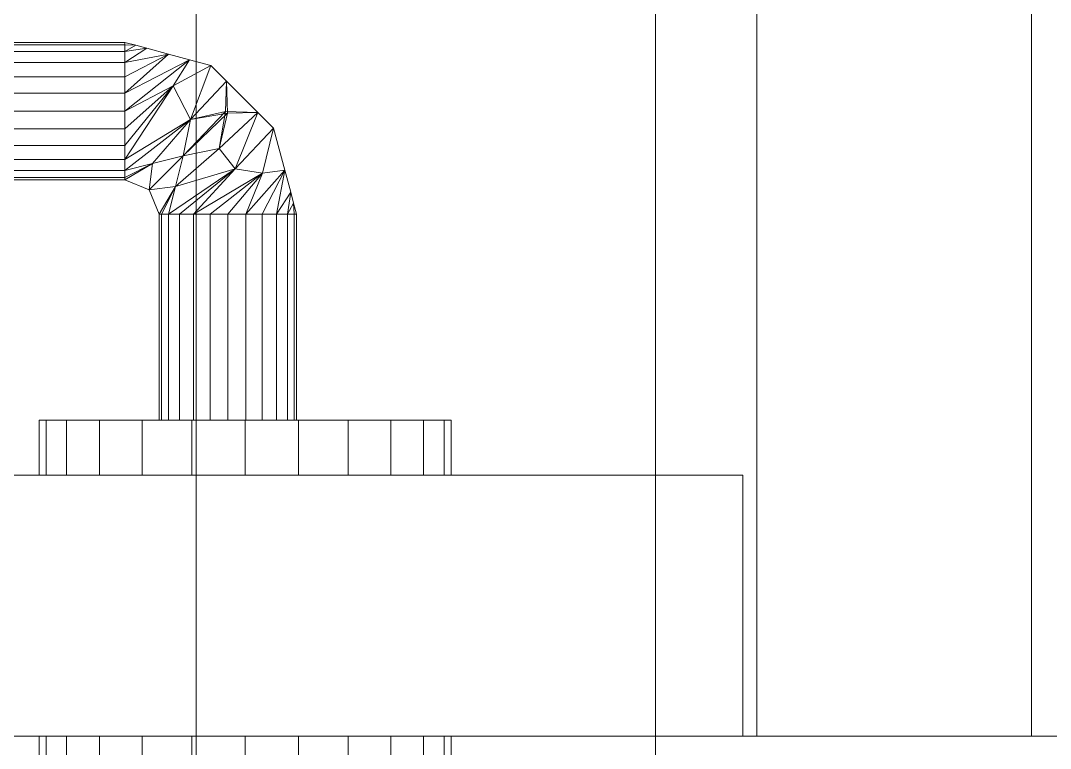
# Model space of a CAD drawing. Header units: metres. Extents: x -150801 to 1016817, y -66838 to 268038.
# Drawn here: x -99129.5 to -98979.6, y 198870.8 to 198976.8 of the extents above; entities that cross this region are included whole.
import ezdxf

# ---------------------------------------------------------------- set-up
doc = ezdxf.new("R2010")
doc.units = ezdxf.units.M
for name, color, linetype, lineweight in [('A-DOOR', 31, 'Continuous', 9), ('A-DOOR-FRAM', 31, 'Continuous', 9), ('A-FLOR', 192, 'Continuous', 9), ('A-WALL', 113, 'Continuous', 9), ('M-HVAC-DUCT', 2, 'Continuous', 9)]:
    doc.layers.add(name, color=color, linetype=linetype, lineweight=lineweight)

# ---------------------------------------------------------------- blocks, each defined once
blk = doc.blocks.new('Doors_IntSgl - 810 x 2110mm-354167-_3D_')
at = {"layer": 'A-DOOR'}
mesh = blk.add_polyface(dxfattribs=at)
corners = [(-260.5, 108, 900), (-261.52, 108, 907.76), (-264.52, 108, 915), (-269.29, 108, 921.21), (-275.5, 108, 925.98), (-282.74, 108, 928.98), (-290.5, 108, 930), (-298.26, 108, 928.98), (-305.5, 108, 925.98), (-311.71, 108, 921.21), (-316.48, 108, 915), (-319.48, 108, 907.76), (-320.5, 108, 900), (-320.5, 100, 900), (-319.48, 100, 907.76), (-316.48, 100, 915), (-311.71, 100, 921.21), (-305.5, 100, 925.98), (-298.26, 100, 928.98), (-290.5, 100, 930), (-282.74, 100, 928.98), (-275.5, 100, 925.98), (-269.29, 100, 921.21), (-264.52, 100, 915), (-261.52, 100, 907.76), (-260.5, 100, 900)]
mesh.append_faces([[corners[k] for k in face] for face in [(13, 14, 11, 12), (0, 1, 24, 25)]], dxfattribs={"vtx1": -1})
mesh.append_faces([[corners[k] for k in face] for face in [(14, 15, 10, 11), (16, 17, 8, 9), (15, 16, 9, 10), (17, 18, 7, 8), (6, 7, 18, 19), (19, 20, 5, 6), (20, 21, 4, 5), (22, 23, 2, 3), (21, 22, 3, 4), (23, 24, 1, 2)]], dxfattribs={"vtx1": -1, "vtx3": -1})
mesh = blk.add_polyface(dxfattribs=at)
corners = [(-320.5, 108, 900), (-319.48, 108, 892.24), (-316.48, 108, 885), (-311.71, 108, 878.79), (-305.5, 108, 874.02), (-298.26, 108, 871.02), (-290.5, 108, 870), (-282.74, 108, 871.02), (-275.5, 108, 874.02), (-269.29, 108, 878.79), (-264.52, 108, 885), (-261.52, 108, 892.24), (-260.5, 108, 900), (-260.5, 100, 900), (-261.52, 100, 892.24), (-264.52, 100, 885), (-269.29, 100, 878.79), (-275.5, 100, 874.02), (-282.74, 100, 871.02), (-290.5, 100, 870), (-298.26, 100, 871.02), (-305.5, 100, 874.02), (-311.71, 100, 878.79), (-316.48, 100, 885), (-319.48, 100, 892.24), (-320.5, 100, 900)]
mesh.append_faces([[corners[k] for k in face] for face in [(13, 14, 11, 12), (0, 1, 24, 25)]], dxfattribs={"vtx1": -1})
mesh.append_faces([[corners[k] for k in face] for face in [(14, 15, 10, 11), (16, 17, 8, 9), (15, 16, 9, 10), (17, 18, 7, 8), (6, 7, 18, 19), (19, 20, 5, 6), (20, 21, 4, 5), (22, 23, 2, 3), (21, 22, 3, 4), (23, 24, 1, 2)]], dxfattribs={"vtx1": -1, "vtx3": -1})
mesh = blk.add_polyface(dxfattribs=at)
corners = [(-363, 100, 2068), (363, 100, 2068), (363, 100, 8), (-363, 100, 8)]
mesh.append_faces([[corners[k] for k in face] for face in [(2, 3, 0, 1)]])
mesh = blk.add_polyface(dxfattribs=at)
corners = [(-363, 62, 8), (-363, 62, 2068), (-363, 100, 2068), (-363, 100, 8)]
mesh.append_faces([[corners[k] for k in face] for face in [(0, 1, 2, 3)]])
mesh = blk.add_polyface(dxfattribs=at)
corners = [(363, 62, 8), (-363, 62, 8), (-363, 100, 8), (363, 100, 8)]
mesh.append_faces([[corners[k] for k in face] for face in [(3, 0, 1, 2)]])
mesh = blk.add_polyface(dxfattribs=at)
corners = [(-363, 62, 2068), (363, 62, 2068), (363, 100, 2068), (-363, 100, 2068)]
mesh.append_faces([[corners[k] for k in face] for face in [(0, 1, 2, 3)]])
mesh = blk.add_polyface(dxfattribs=at)
corners = [(-320.5, 100, 900), (-319.48, 100, 892.24), (-316.48, 100, 885), (-311.71, 100, 878.79), (-305.5, 100, 874.02), (-298.26, 100, 871.02), (-290.5, 100, 870), (-282.74, 100, 871.02), (-275.5, 100, 874.02), (-269.29, 100, 878.79), (-264.52, 100, 885), (-261.52, 100, 892.24), (-260.5, 100, 900), (-261.52, 100, 907.76), (-264.52, 100, 915), (-269.29, 100, 921.21), (-275.5, 100, 925.98), (-282.74, 100, 928.98), (-290.5, 100, 930), (-298.26, 100, 928.98), (-305.5, 100, 925.98), (-311.71, 100, 921.21), (-316.48, 100, 915), (-319.48, 100, 907.76)]
mesh.append_faces([[corners[k] for k in face] for face in [(13, 11, 12)]], dxfattribs={"vtx0": -1})
mesh.append_faces([[corners[k] for k in face] for face in [(6, 19, 4, 5), (15, 11, 13, 14), (19, 6, 18)]], dxfattribs={"vtx0": -1, "vtx1": -1})
mesh.append_faces([[corners[k] for k in face] for face in [(18, 6, 15, 17)]], dxfattribs={"vtx0": -1, "vtx1": -1, "vtx2": -1})
mesh.append_faces([[corners[k] for k in face] for face in [(15, 6, 9, 11)]], dxfattribs={"vtx0": -1, "vtx1": -1, "vtx2": -1, "vtx3": -1})
mesh.append_faces([[corners[k] for k in face] for face in [(21, 22, 19, 20)]], dxfattribs={"vtx1": -1})
mesh.append_faces([[corners[k] for k in face] for face in [(22, 23, 4, 19)]], dxfattribs={"vtx1": -1, "vtx2": -1, "vtx3": -1})
mesh.append_faces([[corners[k] for k in face] for face in [(9, 10, 11), (2, 3, 4, 1), (15, 16, 17)]], dxfattribs={"vtx2": -1})
mesh.append_faces([[corners[k] for k in face] for face in [(23, 0, 1, 4)]], dxfattribs={"vtx2": -1, "vtx3": -1})
mesh.append_faces([[corners[k] for k in face] for face in [(6, 7, 8, 9)]], dxfattribs={"vtx3": -1})
mesh = blk.add_polyface(dxfattribs=at)
corners = [(-363, 62, 2068), (-363, 62, 8), (363, 62, 8), (363, 62, 2068)]
mesh.append_faces([[corners[k] for k in face] for face in [(3, 0, 1, 2)]])
mesh = blk.add_polyface(dxfattribs=at)
corners = [(-320.5, 62, 900), (-319.48, 62, 907.76), (-316.48, 62, 915), (-311.71, 62, 921.21), (-305.5, 62, 925.98), (-298.26, 62, 928.98), (-290.5, 62, 930), (-282.74, 62, 928.98), (-275.5, 62, 925.98), (-269.29, 62, 921.21), (-264.52, 62, 915), (-261.52, 62, 907.76), (-260.5, 62, 900), (-261.52, 62, 892.24), (-264.52, 62, 885), (-269.29, 62, 878.79), (-275.5, 62, 874.02), (-282.74, 62, 871.02), (-290.5, 62, 870), (-298.26, 62, 871.02), (-305.5, 62, 874.02), (-311.71, 62, 878.79), (-316.48, 62, 885), (-319.48, 62, 892.24)]
mesh.append_faces([[corners[k] for k in face] for face in [(5, 2, 3, 4)]], dxfattribs={"vtx0": -1})
mesh.append_faces([[corners[k] for k in face] for face in [(20, 5, 18, 19), (11, 13, 9, 10), (6, 18, 5)]], dxfattribs={"vtx0": -1, "vtx1": -1})
mesh.append_faces([[corners[k] for k in face] for face in [(9, 15, 18, 6)]], dxfattribs={"vtx0": -1, "vtx1": -1, "vtx2": -1, "vtx3": -1})
mesh.append_faces([[corners[k] for k in face] for face in [(20, 1, 2, 5)]], dxfattribs={"vtx0": -1, "vtx2": -1, "vtx3": -1})
mesh.append_faces([[corners[k] for k in face] for face in [(12, 13, 11)]], dxfattribs={"vtx1": -1})
mesh.append_faces([[corners[k] for k in face] for face in [(16, 17, 18, 15), (7, 8, 9, 6)]], dxfattribs={"vtx2": -1})
mesh.append_faces([[corners[k] for k in face] for face in [(13, 14, 15, 9), (23, 0, 1, 20)]], dxfattribs={"vtx2": -1, "vtx3": -1})
mesh.append_faces([[corners[k] for k in face] for face in [(20, 21, 22, 23)]], dxfattribs={"vtx3": -1})
mesh = blk.add_polyface(dxfattribs=at)
corners = [(-260.5, 54, 900), (-260.5, 62, 900), (-261.52, 62, 907.76), (-264.52, 62, 915), (-269.29, 62, 921.21), (-275.5, 62, 925.98), (-282.74, 62, 928.98), (-290.5, 62, 930), (-298.26, 62, 928.98), (-305.5, 62, 925.98), (-311.71, 62, 921.21), (-316.48, 62, 915), (-319.48, 62, 907.76), (-320.5, 62, 900), (-320.5, 54, 900), (-319.48, 54, 907.76), (-316.48, 54, 915), (-311.71, 54, 921.21), (-305.5, 54, 925.98), (-298.26, 54, 928.98), (-290.5, 54, 930), (-282.74, 54, 928.98), (-275.5, 54, 925.98), (-269.29, 54, 921.21), (-264.52, 54, 915), (-261.52, 54, 907.76)]
mesh.append_faces([[corners[k] for k in face] for face in [(15, 12, 13, 14), (2, 25, 0, 1)]], dxfattribs={"vtx0": -1})
mesh.append_faces([[corners[k] for k in face] for face in [(16, 11, 12, 15), (18, 9, 10, 17), (17, 10, 11, 16), (19, 8, 9, 18), (8, 19, 20, 7), (21, 6, 7, 20), (22, 5, 6, 21), (24, 3, 4, 23), (23, 4, 5, 22), (25, 2, 3, 24)]], dxfattribs={"vtx0": -1, "vtx2": -1})
mesh = blk.add_polyface(dxfattribs=at)
corners = [(-320.5, 54, 900), (-320.5, 62, 900), (-319.48, 62, 892.24), (-316.48, 62, 885), (-311.71, 62, 878.79), (-305.5, 62, 874.02), (-298.26, 62, 871.02), (-290.5, 62, 870), (-282.74, 62, 871.02), (-275.5, 62, 874.02), (-269.29, 62, 878.79), (-264.52, 62, 885), (-261.52, 62, 892.24), (-260.5, 62, 900), (-260.5, 54, 900), (-261.52, 54, 892.24), (-264.52, 54, 885), (-269.29, 54, 878.79), (-275.5, 54, 874.02), (-282.74, 54, 871.02), (-290.5, 54, 870), (-298.26, 54, 871.02), (-305.5, 54, 874.02), (-311.71, 54, 878.79), (-316.48, 54, 885), (-319.48, 54, 892.24)]
mesh.append_faces([[corners[k] for k in face] for face in [(15, 12, 13, 14), (2, 25, 0, 1)]], dxfattribs={"vtx0": -1})
mesh.append_faces([[corners[k] for k in face] for face in [(16, 11, 12, 15), (18, 9, 10, 17), (17, 10, 11, 16), (19, 8, 9, 18), (8, 19, 20, 7), (21, 6, 7, 20), (22, 5, 6, 21), (24, 3, 4, 23), (23, 4, 5, 22), (25, 2, 3, 24)]], dxfattribs={"vtx0": -1, "vtx2": -1})
mesh = blk.add_polyface(dxfattribs=at)
corners = [(-320.5, 54, 900), (-319.48, 54, 892.24), (-316.48, 54, 885), (-311.71, 54, 878.79), (-305.5, 54, 874.02), (-298.26, 54, 871.02), (-290.5, 54, 870), (-282.74, 54, 871.02), (-275.5, 54, 874.02), (-269.29, 54, 878.79), (-264.52, 54, 885), (-261.52, 54, 892.24), (-260.5, 54, 900), (-261.52, 54, 907.76), (-264.52, 54, 915), (-269.29, 54, 921.21), (-275.5, 54, 925.98), (-282.74, 54, 928.98), (-290.5, 54, 930), (-298.26, 54, 928.98), (-305.5, 54, 925.98), (-311.71, 54, 921.21), (-316.48, 54, 915), (-319.48, 54, 907.76)]
mesh.append_faces([[corners[k] for k in face] for face in [(4, 1, 2, 3)]], dxfattribs={"vtx0": -1})
mesh.append_faces([[corners[k] for k in face] for face in [(6, 19, 4, 5)]], dxfattribs={"vtx0": -1, "vtx1": -1})
mesh.append_faces([[corners[k] for k in face] for face in [(9, 15, 6, 8)]], dxfattribs={"vtx0": -1, "vtx1": -1, "vtx2": -1})
mesh.append_faces([[corners[k] for k in face] for face in [(6, 15, 18, 19), (4, 19, 22, 23)]], dxfattribs={"vtx0": -1, "vtx1": -1, "vtx3": -1})
mesh.append_faces([[corners[k] for k in face] for face in [(11, 12, 13), (6, 7, 8)]], dxfattribs={"vtx2": -1})
mesh.append_faces([[corners[k] for k in face] for face in [(13, 14, 15, 11), (9, 10, 11, 15), (23, 0, 1, 4)]], dxfattribs={"vtx2": -1, "vtx3": -1})
mesh.append_faces([[corners[k] for k in face] for face in [(15, 16, 17, 18), (19, 20, 21, 22)]], dxfattribs={"vtx3": -1})
mesh = blk.add_polyface(dxfattribs=at)
corners = [(-298, 54, 900), (-297.66, 54, 902.59), (-296.66, 54, 905), (-295.07, 54, 907.07), (-293, 54, 908.66), (-290.59, 54, 909.66), (-288, 54, 910), (-285.41, 54, 909.66), (-283, 54, 908.66), (-280.93, 54, 907.07), (-279.34, 54, 905), (-278.34, 54, 902.59), (-278, 54, 900), (-278.34, 54, 897.41), (-279.34, 54, 895), (-280.93, 54, 892.93), (-283, 54, 891.34), (-285.41, 54, 890.34), (-288, 54, 890), (-290.59, 54, 890.34), (-293, 54, 891.34), (-295.07, 54, 892.93), (-296.66, 54, 895), (-297.66, 54, 897.41)]
mesh.append_faces([[corners[k] for k in face] for face in [(21, 19, 20), (7, 5, 6), (1, 23, 0)]], dxfattribs={"vtx0": -1})
mesh.append_faces([[corners[k] for k in face] for face in [(19, 3, 13, 14), (19, 23, 1, 2)]], dxfattribs={"vtx0": -1, "vtx1": -1, "vtx3": -1})
mesh.append_faces([[corners[k] for k in face] for face in [(3, 9, 10)]], dxfattribs={"vtx0": -1, "vtx2": -1})
mesh.append_faces([[corners[k] for k in face] for face in [(10, 12, 13, 3)]], dxfattribs={"vtx0": -1, "vtx2": -1, "vtx3": -1})
mesh.append_faces([[corners[k] for k in face] for face in [(11, 12, 10)]], dxfattribs={"vtx1": -1})
mesh.append_faces([[corners[k] for k in face] for face in [(22, 23, 19, 21), (15, 16, 19, 14), (2, 3, 19)]], dxfattribs={"vtx1": -1, "vtx2": -1})
mesh.append_faces([[corners[k] for k in face] for face in [(3, 4, 8, 9), (4, 5, 7, 8)]], dxfattribs={"vtx1": -1, "vtx3": -1})
mesh.append_faces([[corners[k] for k in face] for face in [(17, 18, 19, 16)]], dxfattribs={"vtx2": -1})
mesh = blk.add_polyface(dxfattribs=at)
corners = [(-278, 54, 900), (-278, 24, 900), (-278.34, 24, 897.41), (-279.34, 24, 895), (-280.93, 24, 892.93), (-283, 24, 891.34), (-285.41, 24, 890.34), (-288, 24, 890), (-290.59, 24, 890.34), (-293, 24, 891.34), (-295.07, 24, 892.93), (-296.66, 24, 895), (-297.66, 24, 897.41), (-298, 24, 900), (-298, 54, 900), (-297.66, 54, 897.41), (-296.66, 54, 895), (-295.07, 54, 892.93), (-293, 54, 891.34), (-290.59, 54, 890.34), (-288, 54, 890), (-285.41, 54, 890.34), (-283, 54, 891.34), (-280.93, 54, 892.93), (-279.34, 54, 895), (-278.34, 54, 897.41)]
mesh.append_faces([[corners[k] for k in face] for face in [(1, 2, 25, 0)]], dxfattribs={"vtx1": -1})
mesh.append_faces([[corners[k] for k in face] for face in [(11, 12, 15, 16), (9, 10, 17, 18), (10, 11, 16, 17), (8, 9, 18, 19), (19, 20, 7, 8), (5, 6, 21, 22), (4, 5, 22, 23), (2, 3, 24, 25), (3, 4, 23, 24), (20, 21, 6, 7)]], dxfattribs={"vtx1": -1, "vtx3": -1})
mesh.append_faces([[corners[k] for k in face] for face in [(12, 13, 14, 15)]], dxfattribs={"vtx3": -1})
mesh = blk.add_polyface(dxfattribs=at)
corners = [(-298, 54, 900), (-298, 24, 900), (-297.66, 24, 902.59), (-296.66, 24, 905), (-295.07, 24, 907.07), (-293, 24, 908.66), (-290.59, 24, 909.66), (-288, 24, 910), (-285.41, 24, 909.66), (-283, 24, 908.66), (-280.93, 24, 907.07), (-279.34, 24, 905), (-278.34, 24, 902.59), (-278, 24, 900), (-278, 54, 900), (-278.34, 54, 902.59), (-279.34, 54, 905), (-280.93, 54, 907.07), (-283, 54, 908.66), (-285.41, 54, 909.66), (-288, 54, 910), (-290.59, 54, 909.66), (-293, 54, 908.66), (-295.07, 54, 907.07), (-296.66, 54, 905), (-297.66, 54, 902.59)]
mesh.append_faces([[corners[k] for k in face] for face in [(1, 2, 25, 0)]], dxfattribs={"vtx1": -1})
mesh.append_faces([[corners[k] for k in face] for face in [(11, 12, 15, 16), (9, 10, 17, 18), (10, 11, 16, 17), (8, 9, 18, 19), (19, 20, 7, 8), (5, 6, 21, 22), (4, 5, 22, 23), (2, 3, 24, 25), (3, 4, 23, 24), (20, 21, 6, 7)]], dxfattribs={"vtx1": -1, "vtx3": -1})
mesh.append_faces([[corners[k] for k in face] for face in [(12, 13, 14, 15)]], dxfattribs={"vtx3": -1})
mesh = blk.add_polyface(dxfattribs=at)
corners = [(-273, 19, 900), (-273, 18.66, 897.41), (-273, 17.66, 895), (-273, 16.07, 892.93), (-273, 14, 891.34), (-273, 11.59, 890.34), (-273, 9, 890), (-273, 6.41, 890.34), (-273, 4, 891.34), (-273, 1.93, 892.93), (-273, 0.34, 895), (-273, -0.66, 897.41), (-273, -1, 900), (-285.5, 2.35, 900), (-294.65, 11.5, 900), (-298, 24, 900), (-297.66, 24, 897.41), (-296.66, 24, 895), (-295.07, 24, 892.93), (-293, 24, 891.34), (-290.59, 24, 890.34), (-288, 24, 890), (-285.41, 24, 890.34), (-283, 24, 891.34), (-280.93, 24, 892.93), (-279.34, 24, 895), (-278.34, 24, 897.41), (-278, 24, 900), (-276.54, 20.46, 900), (-279.37, 0.71, 900), (-296.29, 17.63, 900), (-276.18, -0.15, 900), (-297.15, 20.82, 900), (-274.59, -0.57, 900), (-297.57, 22.41, 900), (-290.08, 6.92, 900), (-282.54, 10.25, 890.15), (-286.75, 14.46, 890.15), (-295.47, 14.57, 900), (-280.01, 5.33, 891.31), (-289.04, 17.42, 890.28), (-293.03, 18.04, 891.92), (-277.02, 16.62, 892.49), (-280.38, 19.98, 892.49), (-281.5, 15.5, 890.45), (-287.92, 9.33, 891.94), (-282.43, 1.53, 900), (-287.79, 4.64, 900), (-292.36, 9.21, 900)]
mesh.append_faces([[corners[k] for k in face] for face in [(17, 34, 16), (18, 32, 17), (20, 30, 19), (2, 42, 1), (11, 33, 10), (4, 39, 3), (29, 9, 31), (47, 36, 13), (32, 18, 30), (5, 39, 4), (14, 40, 48)]], dxfattribs={"vtx0": -1, "vtx1": -1})
mesh.append_faces([[corners[k] for k in face] for face in [(30, 20, 41), (43, 37, 40), (41, 40, 14), (44, 36, 45), (36, 39, 13), (40, 41, 23), (25, 43, 40), (44, 45, 37), (44, 43, 28), (45, 48, 37), (36, 47, 45), (44, 37, 43), (39, 6, 46), (44, 42, 36), (37, 48, 40), (36, 42, 2), (36, 3, 39), (42, 44, 28)]], dxfattribs={"vtx0": -1, "vtx1": -1, "vtx2": -1})
mesh.append_faces([[corners[k] for k in face] for face in [(42, 28, 0), (7, 29, 46), (46, 6, 7), (42, 0, 1), (10, 33, 31), (36, 2, 3), (17, 32, 34), (39, 5, 6), (40, 24, 25), (43, 25, 26), (43, 27, 28)]], dxfattribs={"vtx0": -1, "vtx2": -1})
mesh.append_faces([[corners[k] for k in face] for face in [(45, 47, 35, 48)]], dxfattribs={"vtx0": -1, "vtx3": -1})
mesh.append_faces([[corners[k] for k in face] for face in [(12, 33, 11)]], dxfattribs={"vtx1": -1})
mesh.append_faces([[corners[k] for k in face] for face in [(38, 30, 41, 14), (18, 19, 30), (22, 23, 41), (20, 21, 41), (21, 22, 41), (23, 24, 40), (7, 8, 29), (8, 9, 29), (46, 13, 39), (9, 10, 31), (26, 27, 43)]], dxfattribs={"vtx1": -1, "vtx2": -1})
mesh.append_faces([[corners[k] for k in face] for face in [(34, 15, 16)]], dxfattribs={"vtx2": -1})
mesh = blk.add_polyface(dxfattribs=at)
corners = [(-273, -1, 900), (-273, -0.66, 902.59), (-273, 0.34, 905), (-273, 1.93, 907.07), (-273, 4, 908.66), (-273, 6.41, 909.66), (-273, 9, 910), (-273, 11.59, 909.66), (-273, 14, 908.66), (-273, 16.07, 907.07), (-273, 17.66, 905), (-273, 18.66, 902.59), (-273, 19, 900), (-276.54, 20.46, 900), (-278, 24, 900), (-278.34, 24, 902.59), (-279.34, 24, 905), (-280.93, 24, 907.07), (-283, 24, 908.66), (-285.41, 24, 909.66), (-288, 24, 910), (-290.59, 24, 909.66), (-293, 24, 908.66), (-295.07, 24, 907.07), (-296.66, 24, 905), (-297.66, 24, 902.59), (-298, 24, 900), (-294.65, 11.5, 900), (-285.5, 2.35, 900), (-296.29, 17.63, 900), (-279.37, 0.71, 900), (-297.15, 20.82, 900), (-276.18, -0.15, 900), (-297.57, 22.41, 900), (-274.59, -0.57, 900), (-290.08, 6.92, 900), (-286.75, 14.46, 909.85), (-282.54, 10.25, 909.85), (-295.47, 14.57, 900), (-280.01, 5.33, 908.69), (-289.04, 17.42, 909.72), (-293.03, 18.04, 908.08), (-280.38, 19.98, 907.51), (-277.02, 16.62, 907.51), (-281.5, 15.5, 909.55), (-287.67, 9.08, 908.06), (-282.43, 1.53, 900), (-292.36, 9.21, 900), (-287.79, 4.64, 900)]
mesh.append_faces([[corners[k] for k in face] for face in [(16, 42, 15), (21, 41, 20), (11, 43, 10), (32, 3, 30), (8, 39, 7), (19, 41, 18), (30, 5, 46), (3, 32, 2), (25, 33, 24)]], dxfattribs={"vtx0": -1, "vtx1": -1})
mesh.append_faces([[corners[k] for k in face] for face in [(44, 42, 36), (42, 40, 36), (43, 37, 10), (40, 42, 16), (44, 36, 45), (44, 43, 13), (37, 44, 45), (39, 37, 28), (29, 41, 21), (37, 43, 44), (42, 44, 13), (37, 45, 48), (36, 47, 45), (47, 36, 40), (39, 46, 6), (37, 39, 9), (40, 41, 27), (41, 40, 18)]], dxfattribs={"vtx0": -1, "vtx1": -1, "vtx2": -1})
mesh.append_faces([[corners[k] for k in face] for face in [(43, 12, 13), (39, 28, 46), (29, 21, 22), (46, 5, 6), (42, 14, 15), (2, 32, 34), (24, 33, 31), (39, 6, 7), (30, 3, 4), (34, 1, 2), (40, 17, 18), (42, 13, 14)]], dxfattribs={"vtx0": -1, "vtx2": -1})
mesh.append_faces([[corners[k] for k in face] for face in [(41, 29, 38, 27), (45, 47, 35, 48)]], dxfattribs={"vtx0": -1, "vtx3": -1})
mesh.append_faces([[corners[k] for k in face] for face in [(16, 17, 40), (11, 12, 43), (31, 29, 23), (48, 28, 37), (22, 23, 29), (27, 47, 40), (9, 10, 37), (23, 24, 31), (8, 9, 39), (4, 5, 30), (19, 20, 41)]], dxfattribs={"vtx1": -1, "vtx2": -1})
mesh.append_faces([[corners[k] for k in face] for face in [(25, 26, 33), (34, 0, 1)]], dxfattribs={"vtx2": -1})
mesh = blk.add_polyface(dxfattribs=at)
corners = [(-273, 19, 900), (-168, 19, 900), (-168, 18.66, 897.41), (-168, 17.66, 895), (-168, 16.07, 892.93), (-168, 14, 891.34), (-168, 11.59, 890.34), (-168, 9, 890), (-168, 6.41, 890.34), (-168, 4, 891.34), (-168, 1.93, 892.93), (-168, 0.34, 895), (-168, -0.66, 897.41), (-168, -1, 900), (-273, -1, 900), (-273, -0.66, 897.41), (-273, 0.34, 895), (-273, 1.93, 892.93), (-273, 4, 891.34), (-273, 6.41, 890.34), (-273, 9, 890), (-273, 11.59, 890.34), (-273, 14, 891.34), (-273, 16.07, 892.93), (-273, 17.66, 895), (-273, 18.66, 897.41)]
mesh.append_faces([[corners[k] for k in face] for face in [(1, 2, 25, 0)]], dxfattribs={"vtx1": -1})
mesh.append_faces([[corners[k] for k in face] for face in [(11, 12, 15, 16), (9, 10, 17, 18), (10, 11, 16, 17), (8, 9, 18, 19), (19, 20, 7, 8), (5, 6, 21, 22), (4, 5, 22, 23), (3, 4, 23, 24), (2, 3, 24, 25), (20, 21, 6, 7)]], dxfattribs={"vtx1": -1, "vtx3": -1})
mesh.append_faces([[corners[k] for k in face] for face in [(12, 13, 14, 15)]], dxfattribs={"vtx3": -1})
mesh = blk.add_polyface(dxfattribs=at)
corners = [(-273, -1, 900), (-168, -1, 900), (-168, -0.66, 902.59), (-168, 0.34, 905), (-168, 1.93, 907.07), (-168, 4, 908.66), (-168, 6.41, 909.66), (-168, 9, 910), (-168, 11.59, 909.66), (-168, 14, 908.66), (-168, 16.07, 907.07), (-168, 17.66, 905), (-168, 18.66, 902.59), (-168, 19, 900), (-273, 19, 900), (-273, 18.66, 902.59), (-273, 17.66, 905), (-273, 16.07, 907.07), (-273, 14, 908.66), (-273, 11.59, 909.66), (-273, 9, 910), (-273, 6.41, 909.66), (-273, 4, 908.66), (-273, 1.93, 907.07), (-273, 0.34, 905), (-273, -0.66, 902.59)]
mesh.append_faces([[corners[k] for k in face] for face in [(1, 2, 25, 0)]], dxfattribs={"vtx1": -1})
mesh.append_faces([[corners[k] for k in face] for face in [(11, 12, 15, 16), (9, 10, 17, 18), (10, 11, 16, 17), (8, 9, 18, 19), (19, 20, 7, 8), (5, 6, 21, 22), (4, 5, 22, 23), (2, 3, 24, 25), (3, 4, 23, 24), (20, 21, 6, 7)]], dxfattribs={"vtx1": -1, "vtx3": -1})
mesh.append_faces([[corners[k] for k in face] for face in [(12, 13, 14, 15)]], dxfattribs={"vtx3": -1})
at = {"layer": 'A-DOOR-FRAM'}
mesh = blk.add_polyface(dxfattribs=at)
corners = [(-365, -100), (-405, -100), (-405, 100), (-365, 100)]
mesh.append_faces([[corners[k] for k in face] for face in [(0, 1, 2, 3)]])
mesh = blk.add_polyface(dxfattribs=at)
corners = [(-405, 100), (-405, -100), (-405, -100, 2110), (-405, 100, 2110)]
mesh.append_faces([[corners[k] for k in face] for face in [(0, 1, 2, 3)]])
mesh = blk.add_polyface(dxfattribs=at)
corners = [(-365, 100), (-405, 100), (-405, 100, 2110), (-365, 100, 2070)]
mesh.append_faces([[corners[k] for k in face] for face in [(3, 0, 1, 2)]])
mesh = blk.add_polyface(dxfattribs=at)
corners = [(-405, 100, 2110), (-405, -100, 2110), (405, -100, 2110), (405, 100, 2110)]
mesh.append_faces([[corners[k] for k in face] for face in [(3, 0, 1, 2)]])
mesh = blk.add_polyface(dxfattribs=at)
corners = [(-365, 100, 2070), (-405, 100, 2110), (405, 100, 2110), (365, 100, 2070)]
mesh.append_faces([[corners[k] for k in face] for face in [(3, 0, 1, 2)]])
mesh = blk.add_polyface(dxfattribs=at)
corners = [(-365, -100), (-365, 100), (-365, 100, 2070), (-365, -100, 2070)]
mesh.append_faces([[corners[k] for k in face] for face in [(0, 1, 2, 3)]])
mesh = blk.add_polyface(dxfattribs=at)
corners = [(-365, -100, 2070), (-365, 100, 2070), (365, 100, 2070), (365, -100, 2070)]
mesh.append_faces([[corners[k] for k in face] for face in [(0, 1, 2, 3)]])

msp = doc.modelspace()

# ---------------------------------------------------------------- block references
at = {"layer": 'A-DOOR-FRAM', "rotation": 180}
msp.add_blockref('Doors_IntSgl - 810 x 2110mm-354167-_3D_', (-99387.36, 198972.61, 1290000), dxfattribs=at)

# ---------------------------------------------------------------- meshes
at = {"layer": 'A-FLOR'}
mesh = msp.add_polyface(dxfattribs=at)
corners = [(-123269.86, 198872.61, 1289530), (-123269.86, 204072.61, 1289530), (-93069.86, 204072.61, 1289530), (-93069.86, 198872.61, 1289530)]
mesh.append_faces([[corners[k] for k in face] for face in [(2, 3, 0, 1)]])
mesh = msp.add_polyface(dxfattribs=at)
corners = [(-123269.86, 198872.61, 1290000), (-93069.86, 198872.61, 1290000), (-93069.86, 204072.61, 1290000), (-123269.86, 204072.61, 1290000)]
mesh.append_faces([[corners[k] for k in face] for face in [(2, 3, 0, 1)]])
mesh = msp.add_polyface(dxfattribs=at)
corners = [(-76116.08, 148250.66, 1289530), (-81576.8, 148250.66, 1289530), (-81576.8, 150553.99, 1289530), (-69681.07, 162449.71, 1289530), (-69681.07, 163346.29, 1289530), (-71771.07, 163346.29, 1289530), (-71771.07, 161056.29, 1289530), (-77261.07, 161056.29, 1289530), (-77261.07, 169356.29, 1289530), (-71771.07, 169356.29, 1289530), (-71771.07, 167146.29, 1289530), (-69681.07, 167146.29, 1289530), (-69681.07, 188191.45, 1289530), (-72966.03, 191476.41, 1289530), (-142138.1, 191476.41, 1289530), (-145311.5, 188303.01, 1289530), (-145311.5, 172770.64, 1289530), (-143221.5, 172770.64, 1289530), (-143221.5, 175380.64, 1289530), (-137731.5, 175380.64, 1289530), (-137731.5, 167080.64, 1289530), (-143221.5, 167080.64, 1289530), (-143221.5, 169080.64, 1289530), (-145311.5, 169080.64, 1289530), (-145311.5, 161813.25, 1289530), (-133354.67, 149856.42, 1289530), (-133354.67, 126325, 1289530), (-138844.67, 126325, 1289530), (-138844.67, 147582.39, 1289530), (-150801.5, 159539.22, 1289530), (-150801.5, 190757.63, 1289530), (-144333.68, 196920.91, 1289530), (-117979.86, 196920.91, 1289530), (-117979.86, 198872.61, 1289530), (-115489.86, 198872.61, 1289530), (-115489.86, 196920.91, 1289530), (-100559.86, 196920.91, 1289530), (-100559.86, 198872.61, 1289530), (-98159.86, 198872.61, 1289530), (-98159.86, 196920.91, 1289530), (-70833.02, 196920.91, 1289530), (-64129.96, 190533.47, 1289530), (-64129.96, 160236.79, 1289530)]
mesh.append_faces([[corners[k] for k in face] for face in [(7, 5, 6), (10, 8, 9)]], dxfattribs={"vtx0": -1})
mesh.append_faces([[corners[k] for k in face] for face in [(22, 17, 20, 21)]], dxfattribs={"vtx0": -1, "vtx1": -1})
mesh.append_faces([[corners[k] for k in face] for face in [(8, 10, 5, 7)]], dxfattribs={"vtx0": -1, "vtx1": -1, "vtx2": -1})
mesh.append_faces([[corners[k] for k in face] for face in [(13, 36, 39, 40)]], dxfattribs={"vtx0": -1, "vtx1": -1, "vtx3": -1})
mesh.append_faces([[corners[k] for k in face] for face in [(3, 42, 0, 2), (13, 40, 41, 12), (36, 13, 14, 35), (17, 22, 23, 16), (30, 15, 16, 29)]], dxfattribs={"vtx0": -1, "vtx2": -1})
mesh.append_faces([[corners[k] for k in face] for face in [(42, 3, 4, 11), (14, 31, 32, 35)]], dxfattribs={"vtx0": -1, "vtx2": -1, "vtx3": -1})
mesh.append_faces([[corners[k] for k in face] for face in [(19, 20, 17, 18)]], dxfattribs={"vtx1": -1})
mesh.append_faces([[corners[k] for k in face] for face in [(23, 24, 29, 16)]], dxfattribs={"vtx1": -1, "vtx2": -1, "vtx3": -1})
mesh.append_faces([[corners[k] for k in face] for face in [(4, 5, 10, 11), (11, 12, 41, 42), (24, 25, 28, 29), (30, 31, 14, 15)]], dxfattribs={"vtx1": -1, "vtx3": -1})
mesh.append_faces([[corners[k] for k in face] for face in [(0, 1, 2), (37, 38, 39, 36), (26, 27, 28, 25)]], dxfattribs={"vtx2": -1})
mesh.append_faces([[corners[k] for k in face] for face in [(32, 33, 34, 35)]], dxfattribs={"vtx3": -1})
mesh = msp.add_polyface(dxfattribs=at)
corners = [(-76116.08, 148250.66, 1290000), (-64129.96, 160236.79, 1290000), (-64129.96, 190533.47, 1290000), (-70833.02, 196920.91, 1290000), (-98159.86, 196920.91, 1290000), (-98159.86, 198872.61, 1290000), (-100559.86, 198872.61, 1290000), (-100559.86, 196920.91, 1290000), (-115489.86, 196920.91, 1290000), (-115489.86, 198872.61, 1290000), (-117979.86, 198872.61, 1290000), (-117979.86, 196920.91, 1290000), (-144333.68, 196920.91, 1290000), (-150801.5, 190757.63, 1290000), (-150801.5, 159539.22, 1290000), (-138844.67, 147582.39, 1290000), (-138844.67, 126325, 1290000), (-133354.67, 126325, 1290000), (-133354.67, 149856.42, 1290000), (-145311.5, 161813.25, 1290000), (-145311.5, 169080.64, 1290000), (-143221.5, 169080.64, 1290000), (-143221.5, 167080.64, 1290000), (-137731.5, 167080.64, 1290000), (-137731.5, 175380.64, 1290000), (-143221.5, 175380.64, 1290000), (-143221.5, 172770.64, 1290000), (-145311.5, 172770.64, 1290000), (-145311.5, 188303.01, 1290000), (-142138.1, 191476.41, 1290000), (-72966.03, 191476.41, 1290000), (-69681.07, 188191.45, 1290000), (-69681.07, 167146.29, 1290000), (-71771.07, 167146.29, 1290000), (-71771.07, 169356.29, 1290000), (-77261.07, 169356.29, 1290000), (-77261.07, 161056.29, 1290000), (-71771.07, 161056.29, 1290000), (-71771.07, 163346.29, 1290000), (-69681.07, 163346.29, 1290000), (-69681.07, 162449.71, 1290000), (-81576.8, 150553.99, 1290000), (-81576.8, 148250.66, 1290000)]
mesh.append_faces([[corners[k] for k in face] for face in [(26, 23, 24, 25)]], dxfattribs={"vtx0": -1})
mesh.append_faces([[corners[k] for k in face] for face in [(35, 38, 33, 34)]], dxfattribs={"vtx0": -1, "vtx1": -1})
mesh.append_faces([[corners[k] for k in face] for face in [(4, 7, 30)]], dxfattribs={"vtx0": -1, "vtx1": -1, "vtx2": -1})
mesh.append_faces([[corners[k] for k in face] for face in [(29, 8, 11, 12)]], dxfattribs={"vtx0": -1, "vtx1": -1, "vtx3": -1})
mesh.append_faces([[corners[k] for k in face] for face in [(19, 14, 15, 18), (29, 12, 13, 28), (40, 0, 1), (39, 32, 33, 38), (32, 1, 2, 31), (2, 30, 31)]], dxfattribs={"vtx0": -1, "vtx2": -1})
mesh.append_faces([[corners[k] for k in face] for face in [(14, 19, 20, 27)]], dxfattribs={"vtx0": -1, "vtx2": -1, "vtx3": -1})
mesh.append_faces([[corners[k] for k in face] for face in [(3, 4, 30, 2)]], dxfattribs={"vtx1": -1, "vtx2": -1})
mesh.append_faces([[corners[k] for k in face] for face in [(39, 40, 1, 32)]], dxfattribs={"vtx1": -1, "vtx2": -1, "vtx3": -1})
mesh.append_faces([[corners[k] for k in face] for face in [(20, 21, 26, 27), (27, 28, 13, 14), (7, 8, 29, 30)]], dxfattribs={"vtx1": -1, "vtx3": -1})
mesh.append_faces([[corners[k] for k in face] for face in [(9, 10, 11, 8), (41, 42, 0, 40), (36, 37, 38, 35)]], dxfattribs={"vtx2": -1})
mesh.append_faces([[corners[k] for k in face] for face in [(21, 22, 23, 26)]], dxfattribs={"vtx2": -1, "vtx3": -1})
mesh.append_faces([[corners[k] for k in face] for face in [(15, 16, 17, 18), (4, 5, 6, 7)]], dxfattribs={"vtx3": -1})
mesh = msp.add_polyface(dxfattribs=at)
corners = [(-123269.86, 198872.61, 1289530), (-93069.86, 198872.61, 1289530), (-93069.86, 198872.61, 1290000), (-123269.86, 198872.61, 1290000)]
mesh.append_faces([[corners[k] for k in face] for face in [(0, 1, 2, 3)]])
mesh = msp.add_polyface(dxfattribs=at)
corners = [(-98159.86, 198872.61, 1289530), (-100559.86, 198872.61, 1289530), (-100559.86, 198872.61, 1290000), (-98159.86, 198872.61, 1290000)]
mesh.append_faces([[corners[k] for k in face] for face in [(0, 1, 2, 3)]])
at = {"layer": 'A-WALL'}
mesh = msp.add_polyface(dxfattribs=at)
corners = [(-93069.86, 199072.61, 1290000), (-93069.86, 198872.61, 1290000), (-98159.86, 198872.61, 1290000), (-98359.86, 198872.61, 1290000), (-98982.36, 198872.61, 1290000), (-98982.36, 199072.61, 1290000), (-93269.86, 199072.61, 1290000), (-123269.86, 198872.61, 1290000), (-123269.86, 199072.61, 1290000), (-123069.86, 199072.61, 1290000), (-117139.86, 199072.61, 1290000), (-117139.86, 198872.61, 1290000), (-117779.86, 198872.61, 1290000), (-117979.86, 198872.61, 1290000), (-116329.86, 198872.61, 1290000), (-116329.86, 199072.61, 1290000), (-99792.36, 199072.61, 1290000), (-99792.36, 198872.61, 1290000), (-100359.86, 198872.61, 1290000), (-100559.86, 198872.61, 1290000), (-115489.86, 198872.61, 1290000), (-115689.86, 198872.61, 1290000)]
mesh.append_faces([[corners[k] for k in face] for face in [(9, 13, 7, 8), (15, 20, 21, 14)]], dxfattribs={"vtx0": -1})
mesh.append_faces([[corners[k] for k in face] for face in [(10, 12, 13, 9), (16, 19, 20, 15)]], dxfattribs={"vtx0": -1, "vtx2": -1})
mesh.append_faces([[corners[k] for k in face] for face in [(1, 2, 6, 0), (11, 12, 10)]], dxfattribs={"vtx1": -1})
mesh.append_faces([[corners[k] for k in face] for face in [(2, 3, 5, 6)]], dxfattribs={"vtx1": -1, "vtx3": -1})
mesh.append_faces([[corners[k] for k in face] for face in [(3, 4, 5)]], dxfattribs={"vtx2": -1})
mesh.append_faces([[corners[k] for k in face] for face in [(16, 17, 18, 19)]], dxfattribs={"vtx3": -1})
mesh = msp.add_polyface(dxfattribs=at)
corners = [(-123269.86, 198872.61, 1294000), (-93069.86, 198872.61, 1294000), (-93069.86, 199072.61, 1294000), (-93269.86, 199072.61, 1294000), (-123069.86, 199072.61, 1294000), (-123269.86, 199072.61, 1294000)]
mesh.append_faces([[corners[k] for k in face] for face in [(3, 0, 1, 2), (0, 3, 4, 5)]], dxfattribs={"vtx0": -1})
mesh = msp.add_polyface(dxfattribs=at)
corners = [(-99792.36, 198872.61, 1292110), (-99792.36, 199072.61, 1292110), (-98982.36, 199072.61, 1292110), (-98982.36, 198872.61, 1292110)]
mesh.append_faces([[corners[k] for k in face] for face in [(0, 1, 2, 3)]])
mesh = msp.add_polyface(dxfattribs=at)
corners = [(-98982.36, 198872.61, 1292110), (-98982.36, 199072.61, 1292110), (-98982.36, 199072.61, 1290000), (-98982.36, 198872.61, 1290000)]
mesh.append_faces([[corners[k] for k in face] for face in [(1, 2, 3, 0)]])
mesh = msp.add_polyface(dxfattribs=at)
corners = [(-93069.86, 198872.61, 1294000), (-123269.86, 198872.61, 1294000), (-123269.86, 198872.61, 1290000), (-117979.86, 198872.61, 1290000), (-117779.86, 198872.61, 1290000), (-117139.86, 198872.61, 1290000), (-117139.86, 198872.61, 1292110), (-116329.86, 198872.61, 1292110), (-116329.86, 198872.61, 1290000), (-115689.86, 198872.61, 1290000), (-115489.86, 198872.61, 1290000), (-100559.86, 198872.61, 1290000), (-100359.86, 198872.61, 1290000), (-99792.36, 198872.61, 1290000), (-99792.36, 198872.61, 1292110), (-98982.36, 198872.61, 1292110), (-98982.36, 198872.61, 1290000), (-98359.86, 198872.61, 1290000), (-98159.86, 198872.61, 1290000), (-93069.86, 198872.61, 1290000)]
mesh.append_faces([[corners[k] for k in face] for face in [(9, 7, 8), (14, 11, 12, 13)]], dxfattribs={"vtx0": -1})
mesh.append_faces([[corners[k] for k in face] for face in [(11, 14, 10)]], dxfattribs={"vtx0": -1, "vtx1": -1})
mesh.append_faces([[corners[k] for k in face] for face in [(1, 6, 7, 0)]], dxfattribs={"vtx0": -1, "vtx2": -1})
mesh.append_faces([[corners[k] for k in face] for face in [(7, 9, 10, 14)]], dxfattribs={"vtx0": -1, "vtx2": -1, "vtx3": -1})
mesh.append_faces([[corners[k] for k in face] for face in [(17, 18, 15, 16)]], dxfattribs={"vtx1": -1})
mesh.append_faces([[corners[k] for k in face] for face in [(14, 15, 0, 7)]], dxfattribs={"vtx1": -1, "vtx2": -1, "vtx3": -1})
mesh.append_faces([[corners[k] for k in face] for face in [(4, 5, 6, 3)]], dxfattribs={"vtx2": -1})
mesh.append_faces([[corners[k] for k in face] for face in [(1, 2, 3, 6), (18, 19, 0, 15)]], dxfattribs={"vtx2": -1, "vtx3": -1})
at = {"layer": 'M-HVAC-DUCT'}
mesh = msp.add_polyface(dxfattribs=at)
corners = [(-98831, 200629.84, 1292608.26), (-98837.15, 200629.84, 1292686.48), (-98855.47, 200629.84, 1292762.77), (-98885.49, 200629.84, 1292835.26), (-98926.49, 200629.84, 1292902.16), (-98977.44, 200629.84, 1292961.82), (-99037.1, 200629.84, 1293012.77), (-99104, 200629.84, 1293053.77), (-99176.49, 200629.84, 1293083.79), (-99252.78, 200629.84, 1293102.11), (-99331, 200629.84, 1293108.26), (-99331, 194527.41, 1293108.26), (-99252.78, 194527.41, 1293102.11), (-99176.49, 194527.41, 1293083.79), (-99104, 194527.41, 1293053.77), (-99037.1, 194527.41, 1293012.77), (-98977.44, 194527.41, 1292961.82), (-98926.49, 194527.41, 1292902.16), (-98885.49, 194527.41, 1292835.26), (-98855.47, 194527.41, 1292762.77), (-98837.15, 194527.41, 1292686.48), (-98831, 194527.41, 1292608.26)]
mesh.append_faces([[corners[k] for k in face] for face in [(1, 20, 21, 0)]], dxfattribs={"vtx0": -1})
mesh.append_faces([[corners[k] for k in face] for face in [(9, 12, 13, 8), (7, 14, 15, 6), (8, 13, 14, 7), (6, 15, 16, 5), (4, 17, 18, 3), (2, 19, 20, 1), (3, 18, 19, 2), (17, 4, 5, 16)]], dxfattribs={"vtx0": -1, "vtx2": -1})
mesh.append_faces([[corners[k] for k in face] for face in [(10, 11, 12, 9)]], dxfattribs={"vtx2": -1})
mesh = msp.add_polyface(dxfattribs=at)
corners = [(-99331, 200629.84, 1292108.26), (-99252.78, 200629.84, 1292114.42), (-99176.49, 200629.84, 1292132.74), (-99104, 200629.84, 1292162.76), (-99037.1, 200629.84, 1292203.76), (-98977.44, 200629.84, 1292254.71), (-98926.49, 200629.84, 1292314.37), (-98885.49, 200629.84, 1292381.27), (-98855.47, 200629.84, 1292453.76), (-98837.15, 200629.84, 1292530.05), (-98831, 200629.84, 1292608.26), (-98831, 194527.41, 1292608.26), (-98837.15, 194527.41, 1292530.05), (-98855.47, 194527.41, 1292453.76), (-98885.49, 194527.41, 1292381.27), (-98926.49, 194527.41, 1292314.37), (-98977.44, 194527.41, 1292254.71), (-99037.1, 194527.41, 1292203.76), (-99104, 194527.41, 1292162.76), (-99176.49, 194527.41, 1292132.74), (-99252.78, 194527.41, 1292114.42), (-99331, 194527.41, 1292108.26)]
mesh.append_faces([[corners[k] for k in face] for face in [(1, 20, 21, 0)]], dxfattribs={"vtx0": -1})
mesh.append_faces([[corners[k] for k in face] for face in [(9, 12, 13, 8), (7, 14, 15, 6), (8, 13, 14, 7), (6, 15, 16, 5), (4, 17, 18, 3), (2, 19, 20, 1), (3, 18, 19, 2), (17, 4, 5, 16)]], dxfattribs={"vtx0": -1, "vtx2": -1})
mesh.append_faces([[corners[k] for k in face] for face in [(10, 11, 12, 9)]], dxfattribs={"vtx2": -1})

doc.saveas('drawing.dxf')
